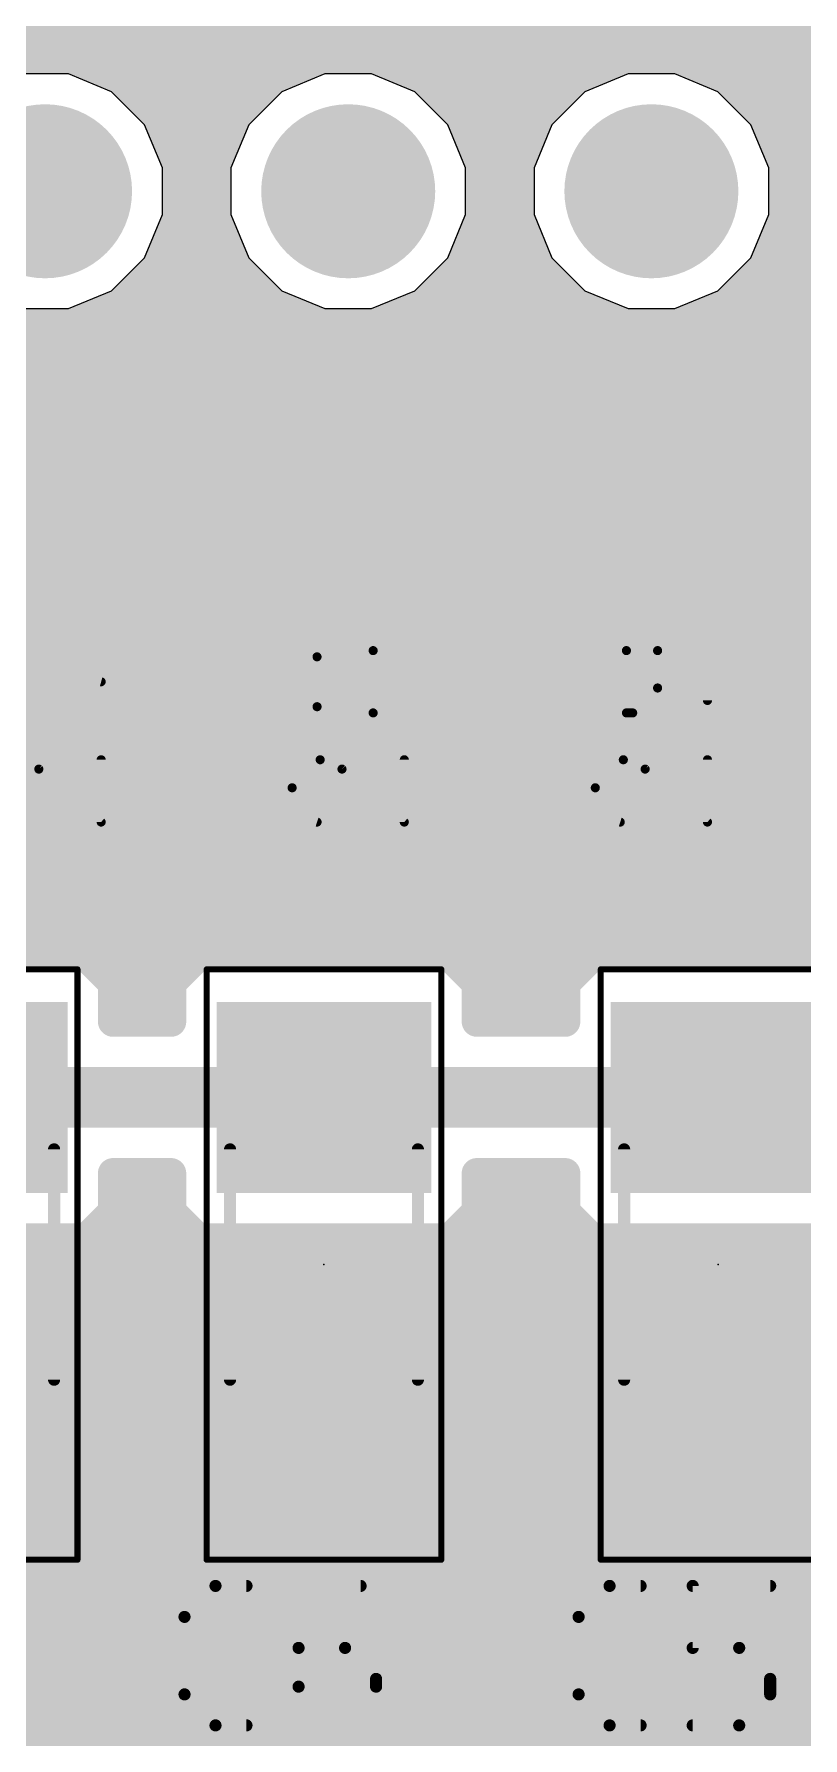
# Model space of a CAD drawing. Extents: x -1.28 to 1.28, y -1.28 to 1.27.
# Drawn here: x 0.646 to 0.9, y -0.81 to -0.248 of the extents above; entities that cross this region are included whole.
import ezdxf

# ---------------------------------------------------------------- set-up
doc = ezdxf.new("R2010")
doc.units = 0
for name, color, linetype in [('1', 12, 'CONTINUOUS'), ('16', 132, 'CONTINUOUS'), ('17', 110, 'CONTINUOUS'), ('20', 31, 'CONTINUOUS'), ('21', 100, 'CONTINUOUS'), ('23', 53, 'CONTINUOUS'), ('25', 100, 'CONTINUOUS'), ('39', 12, 'CONTINUOUS'), ('51', 100, 'CONTINUOUS')]:
    doc.layers.add(name, color=color, linetype=linetype)

# ---------------------------------------------------------------- blocks, each defined once
blk = doc.blocks.new('RECT')
blk.add_solid([(-0.5, -0.5), (0.5, -0.5), (-0.5, 0.5), (0.5, 0.5)])
blk = doc.blocks.new('ROUNDP')
at = {"const_width": 0.5}
blk.add_lwpolyline([(0, -0.25, 1), (0, 0.25, 1), (0, -0.25)], format="xyb", dxfattribs=at)

msp = doc.modelspace()

# ---------------------------------------------------------------- linework, layer by layer
at = {"layer": '1'}
for points, const_width in [([(-0.082, -0.25), (1.208211, -0.25)], 0.01), ([(0.658693, -0.256299), (0.641307, -0.256299)], 0.01), ([(0.674754, -0.262952), (0.658693, -0.256299)], 0.01), ([(0.741307, -0.256299), (0.725245, -0.262952)], 0.01), ([(0.758693, -0.256299), (0.741307, -0.256299)], 0.01), ([(0.774754, -0.262952), (0.758693, -0.256299)], 0.01), ([(0.841307, -0.256299), (0.825245, -0.262952)], 0.01), ([(0.858693, -0.256299), (0.841307, -0.256299)], 0.01), ([(0.874754, -0.262952), (0.858693, -0.256299)], 0.01), ([(0.667627, -0.26), (0.732373, -0.26)], 0.01), ([(0.687048, -0.275245), (0.674754, -0.262952)], 0.01), ([(0.725245, -0.262952), (0.712952, -0.275245)], 0.01), ([(0.767627, -0.26), (0.832373, -0.26)], 0.01), ([(0.787048, -0.275245), (0.774754, -0.262952)], 0.01), ([(0.825245, -0.262952), (0.812952, -0.275245)], 0.01), ([(0.867627, -0.26), (0.932373, -0.26)], 0.01), ([(0.887048, -0.275245), (0.874754, -0.262952)], 0.01), ([(0.681802, -0.27), (0.718198, -0.27)], 0.01), ([(0.781802, -0.27), (0.818198, -0.27)], 0.01), ([(0.881802, -0.27), (0.918198, -0.27)], 0.01), ([(0.693701, -0.291307), (0.687048, -0.275245)], 0.01), ([(0.689017, -0.28), (0.710983, -0.28)], 0.01), ([(0.712952, -0.275245), (0.706299, -0.291307)], 0.01), ([(0.793701, -0.291307), (0.787048, -0.275245)], 0.01), ([(0.789017, -0.28), (0.810983, -0.28)], 0.01), ([(0.812952, -0.275245), (0.806299, -0.291307)], 0.01), ([(0.893701, -0.291307), (0.887048, -0.275245)], 0.01), ([(0.889017, -0.28), (0.910983, -0.28)], 0.01), ([(0.693159, -0.29), (0.706841, -0.29)], 0.01), ([(0.693701, -0.308693), (0.693701, -0.291307)], 0.01), ([(0.706299, -0.291307), (0.706299, -0.308693)], 0.01), ([(0.793159, -0.29), (0.806841, -0.29)], 0.01), ([(0.793701, -0.308693), (0.793701, -0.291307)], 0.01), ([(0.806299, -0.291307), (0.806299, -0.308693)], 0.01), ([(0.893159, -0.29), (0.906841, -0.29)], 0.01), ([(0.893701, -0.308693), (0.893701, -0.291307)], 0.01), ([(0.693701, -0.3), (0.706299, -0.3)], 0.01), ([(0.793701, -0.3), (0.806299, -0.3)], 0.01), ([(0.893701, -0.3), (0.906299, -0.3)], 0.01), ([(0.687048, -0.324754), (0.693701, -0.308693)], 0.01), ([(0.693159, -0.31), (0.706841, -0.31)], 0.01), ([(0.706299, -0.308693), (0.712952, -0.324754)], 0.01), ([(0.787048, -0.324754), (0.793701, -0.308693)], 0.01), ([(0.793159, -0.31), (0.806841, -0.31)], 0.01), ([(0.806299, -0.308693), (0.812952, -0.324754)], 0.01), ([(0.887048, -0.324754), (0.893701, -0.308693)], 0.01), ([(0.893159, -0.31), (0.906841, -0.31)], 0.01), ([(0.674754, -0.337048), (0.687048, -0.324754)], 0.01), ([(0.689017, -0.32), (0.710983, -0.32)], 0.01), ([(0.712952, -0.324754), (0.725245, -0.337048)], 0.01), ([(0.774754, -0.337048), (0.787048, -0.324754)], 0.01), ([(0.789017, -0.32), (0.810983, -0.32)], 0.01), ([(0.812952, -0.324754), (0.825245, -0.337048)], 0.01), ([(0.874754, -0.337048), (0.887048, -0.324754)], 0.01), ([(0.889017, -0.32), (0.910983, -0.32)], 0.01), ([(0.681802, -0.33), (0.718198, -0.33)], 0.01), ([(0.781802, -0.33), (0.818198, -0.33)], 0.01), ([(0.881802, -0.33), (0.918198, -0.33)], 0.01), ([(0.658693, -0.343701), (0.674754, -0.337048)], 0.01), ([(0.667627, -0.34), (0.732373, -0.34)], 0.01), ([(0.725245, -0.337048), (0.741307, -0.343701)], 0.01), ([(0.758693, -0.343701), (0.774754, -0.337048)], 0.01), ([(0.767627, -0.34), (0.832373, -0.34)], 0.01), ([(0.825245, -0.337048), (0.841307, -0.343701)], 0.01), ([(0.858693, -0.343701), (0.874754, -0.337048)], 0.01), ([(0.867627, -0.34), (0.932373, -0.34)], 0.01), ([(0.641307, -0.343701), (0.658693, -0.343701)], 0.01), ([(0.741307, -0.343701), (0.758693, -0.343701)], 0.01), ([(0.841307, -0.343701), (0.858693, -0.343701)], 0.01), ([(0.204, -0.35), (1.184385, -0.35)], 0.01), ([(0.204, -0.36), (1.180861, -0.36)], 0.01), ([(0.204, -0.37), (1.177337, -0.37)], 0.01), ([(0.204, -0.38), (1.173813, -0.38)], 0.01), ([(0.204, -0.39), (1.170289, -0.39)], 0.01), ([(0.204, -0.4), (1.166765, -0.4)], 0.01), ([(0.204, -0.41), (1.163241, -0.41)], 0.01), ([(0.204, -0.42), (1.159717, -0.42)], 0.01), ([(0.204, -0.43), (1.156193, -0.43)], 0.01), ([(0.204, -0.44), (1.152669, -0.44)], 0.01), ([(0.204, -0.45), (1.149145, -0.45)], 0.01), ([(0.204, -0.46), (1.145621, -0.46)], 0.01), ([(0.204, -0.47), (1.142097, -0.47)], 0.01), ([(0.204, -0.48), (1.137657, -0.48)], 0.01), ([(0.204, -0.49), (1.132877, -0.49)], 0.01), ([(0.204, -0.5), (1.128096, -0.5)], 0.01), ([(0.204, -0.51), (1.123316, -0.51)], 0.01), ([(0.204, -0.52), (1.118535, -0.52)], 0.01), ([(0.204, -0.53), (1.113755, -0.53)], 0.01), ([(0.204, -0.54), (1.108974, -0.54)], 0.01), ([(0.204, -0.55), (1.104194, -0.55)], 0.01), ([(0.663646, -0.552386), (0.580354, -0.552386)], 0.01), ([(0.672433, -0.561172), (0.663646, -0.552386)], 0.01), ([(0.700354, -0.552386), (0.691567, -0.561172)], 0.01), ([(0.783646, -0.552386), (0.700354, -0.552386)], 0.01), ([(0.792433, -0.561172), (0.783646, -0.552386)], 0.01), ([(0.830354, -0.552386), (0.821567, -0.561172)], 0.01), ([(0.913646, -0.552386), (0.830354, -0.552386)], 0.01), ([(0.67126, -0.56), (0.692739, -0.56)], 0.01), ([(0.672433, -0.573882), (0.672433, -0.561172)], 0.01), ([(0.691567, -0.561172), (0.691567, -0.573882)], 0.01), ([(0.79126, -0.56), (0.822739, -0.56)], 0.01), ([(0.792433, -0.573882), (0.792433, -0.561172)], 0.01), ([(0.821567, -0.561172), (0.821567, -0.573882)], 0.01), ([(0.672433, -0.57), (0.691567, -0.57)], 0.01), ([(0.792433, -0.57), (0.821567, -0.57)], 0.01), ([(0.691567, -0.573882), (0.672433, -0.573882)], 0.01), ([(0.821567, -0.573882), (0.792433, -0.573882)], 0.01), ([(0.622, -0.598882), (0.742, -0.598882)], 0.02), ([(0.742, -0.598882), (0.872, -0.598882)], 0.02), ([(0.672433, -0.636591), (0.672433, -0.623882)], 0.01), ([(0.672433, -0.623882), (0.691567, -0.623882)], 0.01), ([(0.691567, -0.623882), (0.691567, -0.636591)], 0.01), ([(0.792433, -0.636591), (0.792433, -0.623882)], 0.01), ([(0.792433, -0.623882), (0.821567, -0.623882)], 0.01), ([(0.821567, -0.623882), (0.821567, -0.636591)], 0.01), ([(0.672433, -0.63), (0.691567, -0.63)], 0.01), ([(0.792433, -0.63), (0.821567, -0.63)], 0.01), ([(0.663646, -0.645378), (0.672433, -0.636591)], 0.01), ([(0.669024, -0.64), (0.694976, -0.64)], 0.01), ([(0.691567, -0.636591), (0.700354, -0.645378)], 0.01), ([(0.783646, -0.645378), (0.792433, -0.636591)], 0.01), ([(0.789024, -0.64), (0.824976, -0.64)], 0.01), ([(0.821567, -0.636591), (0.830354, -0.645378)], 0.01), ([(0.580354, -0.645378), (0.663646, -0.645378)], 0.01), ([(0.700354, -0.645378), (0.783646, -0.645378)], 0.01), ([(0.830354, -0.645378), (0.913646, -0.645378)], 0.01), ([(0.476917, -0.65), (1.048313, -0.65)], 0.01), ([(0.466917, -0.66), (1.04214, -0.66)], 0.01), ([(0.456917, -0.67), (1.035966, -0.67)], 0.01), ([(0.446917, -0.68), (1.029793, -0.68)], 0.01), ([(0.436917, -0.69), (1.02362, -0.69)], 0.01), ([(0.426917, -0.7), (1.017446, -0.7)], 0.01), ([(0.416917, -0.71), (1.010405, -0.71)], 0.01), ([(0.406917, -0.72), (1.002641, -0.72)], 0.01), ([(0.396917, -0.73), (0.994877, -0.73)], 0.01), ([(0.386917, -0.74), (0.987113, -0.74)], 0.01), ([(0.376917, -0.75), (0.979348, -0.75)], 0.01), ([(0.366917, -0.76), (0.971584, -0.76)], 0.01), ([(0.356917, -0.77), (0.96382, -0.77)], 0.01), ([(-0.682, -0.78), (0.956056, -0.78)], 0.01), ([(0.398001, -0.79), (0.948292, -0.79)], 0.01), ([(0.425476, -0.8), (0.940527, -0.8)], 0.01), ([(0.439159, -0.81), (0.932575, -0.81)], 0.01)]:
    msp.add_lwpolyline(points, dxfattribs=dict(at, const_width=const_width))
for points, const_width in [([(0.659649, -0.25399, 1), (0.657736, -0.258609)], 0.005), ([(0.658693, -0.258799, 1), (0.658693, -0.253799)], 0.005), ([(0.741307, -0.253799, 1), (0.741307, -0.258799)], 0.005), ([(0.742264, -0.258609, 1), (0.740351, -0.25399)], 0.005), ([(0.759649, -0.25399, 1), (0.757736, -0.258609)], 0.005), ([(0.758693, -0.258799, 1), (0.758693, -0.253799)], 0.005), ([(0.841307, -0.253799, 1), (0.841307, -0.258799)], 0.005), ([(0.842264, -0.258609, 1), (0.840351, -0.25399)], 0.005), ([(0.859649, -0.25399, 1), (0.857736, -0.258609)], 0.005), ([(0.858693, -0.258799, 1), (0.858693, -0.253799)], 0.005), ([(0.667627, -0.2575, 1), (0.667627, -0.2625)], 0.005), ([(0.676522, -0.261184, 1), (0.672987, -0.26472)], 0.005), ([(0.673798, -0.265262, 1), (0.675711, -0.260643)], 0.005), ([(0.724289, -0.260643, 1), (0.726202, -0.265262)], 0.005), ([(0.727013, -0.26472, 1), (0.723478, -0.261184)], 0.005), ([(0.732373, -0.2625, 1), (0.732373, -0.2575)], 0.005), ([(0.767627, -0.2575, 1), (0.767627, -0.2625)], 0.005), ([(0.776522, -0.261184, 1), (0.772987, -0.26472)], 0.005), ([(0.773798, -0.265262, 1), (0.775711, -0.260643)], 0.005), ([(0.824289, -0.260643, 1), (0.826202, -0.265262)], 0.005), ([(0.827013, -0.26472, 1), (0.823478, -0.261184)], 0.005), ([(0.832373, -0.2625, 1), (0.832373, -0.2575)], 0.005), ([(0.867627, -0.2575, 1), (0.867627, -0.2625)], 0.005), ([(0.876522, -0.261184, 1), (0.872987, -0.26472)], 0.005), ([(0.873798, -0.265262, 1), (0.875711, -0.260643)], 0.005), ([(0.681802, -0.2675, 1), (0.681802, -0.2725)], 0.005), ([(0.718198, -0.2725, 1), (0.718198, -0.2675)], 0.005), ([(0.781802, -0.2675, 1), (0.781802, -0.2725)], 0.005), ([(0.818198, -0.2725, 1), (0.818198, -0.2675)], 0.005), ([(0.881802, -0.2675, 1), (0.881802, -0.2725)], 0.005), ([(0.689357, -0.274289, 1), (0.684738, -0.276202)], 0.005), ([(0.68528, -0.277013, 1), (0.688815, -0.273478)], 0.005), ([(0.689017, -0.2775, 1), (0.689017, -0.2825)], 0.005), ([(0.711184, -0.273478, 1), (0.71472, -0.277013)], 0.005), ([(0.715262, -0.276202, 1), (0.710643, -0.274289)], 0.005), ([(0.710983, -0.2825, 1), (0.710983, -0.2775)], 0.005), ([(0.789357, -0.274289, 1), (0.784738, -0.276202)], 0.005), ([(0.78528, -0.277013, 1), (0.788815, -0.273478)], 0.005), ([(0.789017, -0.2775, 1), (0.789017, -0.2825)], 0.005), ([(0.811184, -0.273478, 1), (0.81472, -0.277013)], 0.005), ([(0.815262, -0.276202, 1), (0.810643, -0.274289)], 0.005), ([(0.810983, -0.2825, 1), (0.810983, -0.2775)], 0.005), ([(0.889357, -0.274289, 1), (0.884738, -0.276202)], 0.005), ([(0.88528, -0.277013, 1), (0.888815, -0.273478)], 0.005), ([(0.889017, -0.2775, 1), (0.889017, -0.2825)], 0.005), ([(0.693159, -0.2875, 1), (0.693159, -0.2925)], 0.005), ([(0.696201, -0.291307, 1), (0.691201, -0.291307)], 0.005), ([(0.708799, -0.291307, 1), (0.703799, -0.291307)], 0.005), ([(0.706841, -0.2925, 1), (0.706841, -0.2875)], 0.005), ([(0.793159, -0.2875, 1), (0.793159, -0.2925)], 0.005), ([(0.796201, -0.291307, 1), (0.791201, -0.291307)], 0.005), ([(0.808799, -0.291307, 1), (0.803799, -0.291307)], 0.005), ([(0.806841, -0.2925, 1), (0.806841, -0.2875)], 0.005), ([(0.893159, -0.2875, 1), (0.893159, -0.2925)], 0.005), ([(0.896201, -0.291307, 1), (0.891201, -0.291307)], 0.005), ([(0.691391, -0.292264, 1), (0.69601, -0.290351)], 0.005), ([(0.70399, -0.290351, 1), (0.708609, -0.292264)], 0.005), ([(0.791391, -0.292264, 1), (0.79601, -0.290351)], 0.005), ([(0.80399, -0.290351, 1), (0.808609, -0.292264)], 0.005), ([(0.891391, -0.292264, 1), (0.89601, -0.290351)], 0.005), ([(0.693701, -0.2975, 1), (0.693701, -0.3025)], 0.005), ([(0.706299, -0.3025, 1), (0.706299, -0.2975)], 0.005), ([(0.793701, -0.2975, 1), (0.793701, -0.3025)], 0.005), ([(0.806299, -0.3025, 1), (0.806299, -0.2975)], 0.005), ([(0.893701, -0.2975, 1), (0.893701, -0.3025)], 0.005), ([(0.693159, -0.3075, 1), (0.693159, -0.3125)], 0.005), ([(0.691201, -0.308693, 1), (0.696201, -0.308693)], 0.005), ([(0.69601, -0.309649, 1), (0.691391, -0.307736)], 0.005), ([(0.703799, -0.308693, 1), (0.708799, -0.308693)], 0.005), ([(0.708609, -0.307736, 1), (0.70399, -0.309649)], 0.005), ([(0.706841, -0.3125, 1), (0.706841, -0.3075)], 0.005), ([(0.793159, -0.3075, 1), (0.793159, -0.3125)], 0.005), ([(0.791201, -0.308693, 1), (0.796201, -0.308693)], 0.005), ([(0.79601, -0.309649, 1), (0.791391, -0.307736)], 0.005), ([(0.803799, -0.308693, 1), (0.808799, -0.308693)], 0.005), ([(0.808609, -0.307736, 1), (0.80399, -0.309649)], 0.005), ([(0.806841, -0.3125, 1), (0.806841, -0.3075)], 0.005), ([(0.893159, -0.3075, 1), (0.893159, -0.3125)], 0.005), ([(0.891201, -0.308693, 1), (0.896201, -0.308693)], 0.005), ([(0.89601, -0.309649, 1), (0.891391, -0.307736)], 0.005), ([(0.688815, -0.326522, 1), (0.68528, -0.322987)], 0.005), ([(0.689017, -0.3175, 1), (0.689017, -0.3225)], 0.005), ([(0.71472, -0.322987, 1), (0.711184, -0.326522)], 0.005), ([(0.710983, -0.3225, 1), (0.710983, -0.3175)], 0.005), ([(0.788815, -0.326522, 1), (0.78528, -0.322987)], 0.005), ([(0.789017, -0.3175, 1), (0.789017, -0.3225)], 0.005), ([(0.81472, -0.322987, 1), (0.811184, -0.326522)], 0.005), ([(0.810983, -0.3225, 1), (0.810983, -0.3175)], 0.005), ([(0.888815, -0.326522, 1), (0.88528, -0.322987)], 0.005), ([(0.889017, -0.3175, 1), (0.889017, -0.3225)], 0.005), ([(0.681802, -0.3275, 1), (0.681802, -0.3325)], 0.005), ([(0.684738, -0.323798, 1), (0.689357, -0.325711)], 0.005), ([(0.710643, -0.325711, 1), (0.715262, -0.323798)], 0.005), ([(0.718198, -0.3325, 1), (0.718198, -0.3275)], 0.005), ([(0.781802, -0.3275, 1), (0.781802, -0.3325)], 0.005), ([(0.784738, -0.323798, 1), (0.789357, -0.325711)], 0.005), ([(0.810643, -0.325711, 1), (0.815262, -0.323798)], 0.005), ([(0.818198, -0.3325, 1), (0.818198, -0.3275)], 0.005), ([(0.881802, -0.3275, 1), (0.881802, -0.3325)], 0.005), ([(0.884738, -0.323798, 1), (0.889357, -0.325711)], 0.005), ([(0.667627, -0.3375, 1), (0.667627, -0.3425)], 0.005), ([(0.672987, -0.33528, 1), (0.676522, -0.338815)], 0.005), ([(0.675711, -0.339357, 1), (0.673798, -0.334738)], 0.005), ([(0.726202, -0.334738, 1), (0.724289, -0.339357)], 0.005), ([(0.723478, -0.338815, 1), (0.727013, -0.33528)], 0.005), ([(0.732373, -0.3425, 1), (0.732373, -0.3375)], 0.005), ([(0.767627, -0.3375, 1), (0.767627, -0.3425)], 0.005), ([(0.772987, -0.33528, 1), (0.776522, -0.338815)], 0.005), ([(0.775711, -0.339357, 1), (0.773798, -0.334738)], 0.005), ([(0.826202, -0.334738, 1), (0.824289, -0.339357)], 0.005), ([(0.823478, -0.338815, 1), (0.827013, -0.33528)], 0.005), ([(0.832373, -0.3425, 1), (0.832373, -0.3375)], 0.005), ([(0.867627, -0.3375, 1), (0.867627, -0.3425)], 0.005), ([(0.872987, -0.33528, 1), (0.876522, -0.338815)], 0.005), ([(0.875711, -0.339357, 1), (0.873798, -0.334738)], 0.005), ([(0.657736, -0.341391, 1), (0.659649, -0.34601)], 0.005), ([(0.658693, -0.346201, 1), (0.658693, -0.341201)], 0.005), ([(0.741307, -0.341201, 1), (0.741307, -0.346201)], 0.005), ([(0.740351, -0.34601, 1), (0.742264, -0.341391)], 0.005), ([(0.757736, -0.341391, 1), (0.759649, -0.34601)], 0.005), ([(0.758693, -0.346201, 1), (0.758693, -0.341201)], 0.005), ([(0.841307, -0.341201, 1), (0.841307, -0.346201)], 0.005), ([(0.840351, -0.34601, 1), (0.842264, -0.341391)], 0.005), ([(0.857736, -0.341391, 1), (0.859649, -0.34601)], 0.005), ([(0.858693, -0.346201, 1), (0.858693, -0.341201)], 0.005), ([(0.665414, -0.550618, 1), (0.661879, -0.554154)], 0.005), ([(0.663646, -0.554886, 1), (0.663646, -0.549886)], 0.005), ([(0.700354, -0.549886, 1), (0.700354, -0.554886)], 0.005), ([(0.702121, -0.554154, 1), (0.698586, -0.550618)], 0.005), ([(0.785414, -0.550618, 1), (0.781879, -0.554154)], 0.005), ([(0.783646, -0.554886, 1), (0.783646, -0.549886)], 0.005), ([(0.830354, -0.549886, 1), (0.830354, -0.554886)], 0.005), ([(0.832121, -0.554154, 1), (0.828586, -0.550618)], 0.005), ([(0.67126, -0.5575, 1), (0.67126, -0.5625)], 0.005), ([(0.674933, -0.561172, 1), (0.669933, -0.561172)], 0.005), ([(0.694067, -0.561172, 1), (0.689067, -0.561172)], 0.005), ([(0.692739, -0.5625, 1), (0.692739, -0.5575)], 0.005), ([(0.79126, -0.5575, 1), (0.79126, -0.5625)], 0.005), ([(0.794933, -0.561172, 1), (0.789933, -0.561172)], 0.005), ([(0.824067, -0.561172, 1), (0.819067, -0.561172)], 0.005), ([(0.822739, -0.5625, 1), (0.822739, -0.5575)], 0.005), ([(0.670665, -0.56294, 1), (0.674201, -0.559405)], 0.005), ([(0.689799, -0.559405, 1), (0.693335, -0.56294)], 0.005), ([(0.790665, -0.56294, 1), (0.794201, -0.559405)], 0.005), ([(0.819799, -0.559405, 1), (0.823335, -0.56294)], 0.005), ([(0.672433, -0.5675, 1), (0.672433, -0.5725)], 0.005), ([(0.691567, -0.5725, 1), (0.691567, -0.5675)], 0.005), ([(0.792433, -0.5675, 1), (0.792433, -0.5725)], 0.005), ([(0.821567, -0.5725, 1), (0.821567, -0.5675)], 0.005), ([(0.672433, -0.571382, 1), (0.672433, -0.576382)], 0.005), ([(0.669933, -0.573882, 1), (0.674933, -0.573882)], 0.005), ([(0.689067, -0.573882, 1), (0.694067, -0.573882)], 0.005), ([(0.691567, -0.576382, 1), (0.691567, -0.571382)], 0.005), ([(0.792433, -0.571382, 1), (0.792433, -0.576382)], 0.005), ([(0.789933, -0.573882, 1), (0.794933, -0.573882)], 0.005), ([(0.819067, -0.573882, 1), (0.824067, -0.573882)], 0.005), ([(0.821567, -0.576382, 1), (0.821567, -0.571382)], 0.005), ([(0.742, -0.593882, 1), (0.742, -0.603882)], 0.01), ([(0.742, -0.603882, 1), (0.742, -0.593882)], 0.01), ([(0.872, -0.603882, 1), (0.872, -0.593882)], 0.01), ([(0.674933, -0.623882, 1), (0.669933, -0.623882)], 0.005), ([(0.672433, -0.621382, 1), (0.672433, -0.626382)], 0.005), ([(0.694067, -0.623882, 1), (0.689067, -0.623882)], 0.005), ([(0.691567, -0.626382, 1), (0.691567, -0.621382)], 0.005), ([(0.794933, -0.623882, 1), (0.789933, -0.623882)], 0.005), ([(0.792433, -0.621382, 1), (0.792433, -0.626382)], 0.005), ([(0.824067, -0.623882, 1), (0.819067, -0.623882)], 0.005), ([(0.821567, -0.626382, 1), (0.821567, -0.621382)], 0.005), ([(0.672433, -0.6275, 1), (0.672433, -0.6325)], 0.005), ([(0.691567, -0.6325, 1), (0.691567, -0.6275)], 0.005), ([(0.792433, -0.6275, 1), (0.792433, -0.6325)], 0.005), ([(0.821567, -0.6325, 1), (0.821567, -0.6275)], 0.005), ([(0.669024, -0.6375, 1), (0.669024, -0.6425)], 0.005), ([(0.669933, -0.636591, 1), (0.674933, -0.636591)], 0.005), ([(0.674201, -0.638359, 1), (0.670665, -0.634823)], 0.005), ([(0.693335, -0.634823, 1), (0.689799, -0.638359)], 0.005), ([(0.689067, -0.636591, 1), (0.694067, -0.636591)], 0.005), ([(0.694976, -0.6425, 1), (0.694976, -0.6375)], 0.005), ([(0.789024, -0.6375, 1), (0.789024, -0.6425)], 0.005), ([(0.789933, -0.636591, 1), (0.794933, -0.636591)], 0.005), ([(0.794201, -0.638359, 1), (0.790665, -0.634823)], 0.005), ([(0.823335, -0.634823, 1), (0.819799, -0.638359)], 0.005), ([(0.819067, -0.636591, 1), (0.824067, -0.636591)], 0.005), ([(0.824976, -0.6425, 1), (0.824976, -0.6375)], 0.005), ([(0.663646, -0.647878, 1), (0.663646, -0.642878)], 0.005), ([(0.700354, -0.642878, 1), (0.700354, -0.647878)], 0.005), ([(0.783646, -0.647878, 1), (0.783646, -0.642878)], 0.005), ([(0.830354, -0.642878, 1), (0.830354, -0.647878)], 0.005), ([(0.661879, -0.64361, 1), (0.665414, -0.647146)], 0.005), ([(0.698586, -0.647146, 1), (0.702121, -0.64361)], 0.005), ([(0.781879, -0.64361, 1), (0.785414, -0.647146)], 0.005), ([(0.828586, -0.647146, 1), (0.832121, -0.64361)], 0.005)]:
    msp.add_lwpolyline(points, format="xyb", dxfattribs=dict(at, const_width=const_width))
at = {"layer": '16'}
for p, q in [((0.657698, -0.261298), (0.642302, -0.261298)), ((0.671923, -0.26719), (0.657698, -0.261298)), ((0.742302, -0.261298), (0.728077, -0.26719)), ((0.757698, -0.261298), (0.742302, -0.261298)), ((0.771923, -0.26719), (0.757698, -0.261298)), ((0.842302, -0.261298), (0.828077, -0.26719)), ((0.857698, -0.261298), (0.842302, -0.261298)), ((0.871923, -0.26719), (0.857698, -0.261298)), ((0.682809, -0.278077), (0.671923, -0.26719)), ((0.728077, -0.26719), (0.71719, -0.278077)), ((0.782809, -0.278077), (0.771923, -0.26719)), ((0.828077, -0.26719), (0.81719, -0.278077)), ((0.882809, -0.278077), (0.871923, -0.26719)), ((0.688701, -0.292302), (0.682809, -0.278077)), ((0.71719, -0.278077), (0.711298, -0.292302)), ((0.788701, -0.292302), (0.782809, -0.278077)), ((0.81719, -0.278077), (0.811298, -0.292302)), ((0.888701, -0.292302), (0.882809, -0.278077)), ((0.688701, -0.307698), (0.688701, -0.292302)), ((0.711298, -0.292302), (0.711298, -0.307698)), ((0.788701, -0.307698), (0.788701, -0.292302)), ((0.811298, -0.292302), (0.811298, -0.307698)), ((0.888701, -0.307698), (0.888701, -0.292302)), ((0.682809, -0.321923), (0.688701, -0.307698)), ((0.711298, -0.307698), (0.71719, -0.321923)), ((0.782809, -0.321923), (0.788701, -0.307698)), ((0.811298, -0.307698), (0.81719, -0.321923)), ((0.882809, -0.321923), (0.888701, -0.307698)), ((0.671923, -0.332809), (0.682809, -0.321923)), ((0.71719, -0.321923), (0.728077, -0.332809)), ((0.771923, -0.332809), (0.782809, -0.321923)), ((0.81719, -0.321923), (0.828077, -0.332809)), ((0.871923, -0.332809), (0.882809, -0.321923)), ((0.657698, -0.338701), (0.671923, -0.332809)), ((0.728077, -0.332809), (0.742302, -0.338701)), ((0.757698, -0.338701), (0.771923, -0.332809)), ((0.828077, -0.332809), (0.842302, -0.338701)), ((0.857698, -0.338701), (0.871923, -0.332809)), ((0.642302, -0.338701), (0.657698, -0.338701)), ((0.742302, -0.338701), (0.757698, -0.338701)), ((0.842302, -0.338701), (0.857698, -0.338701))]:
    msp.add_line(p, q, dxfattribs=at)
at = {"layer": '20'}
msp.add_arc((0, -0.000471), 1.279996, 95.065, 84.935, dxfattribs=at)
at = {"layer": '21'}
for points, const_width in [([(1.2, -0.35), (-1.2, -0.35)], 0.005), ([(0.6315, -0.4515), (0.6685, -0.461778)], 0.003), ([(0.841778, -0.4515), (0.852056, -0.4515)], 0.003), ([(0.852056, -0.4515), (0.852056, -0.463833)], 0.003), ([(0.843833, -0.472055), (0.841778, -0.472055)], 0.003), ([(0.6685, -0.508055), (0.6685, -0.4875)], 0.003), ([(0.7685, -0.508055), (0.7685, -0.4875)], 0.003), ([(0.8685, -0.508055), (0.8685, -0.4875)], 0.003), ([(0.647945, -0.490583), (0.6685, -0.508055)], 0.003), ([(0.747945, -0.490583), (0.7685, -0.508055)], 0.003), ([(0.847945, -0.490583), (0.8685, -0.508055)], 0.003)]:
    msp.add_lwpolyline(points, dxfattribs=dict(at, const_width=const_width))
for points, const_width in [([(0.739722, -0.453555, 1), (0.739722, -0.47)], 0.003), ([(0.739722, -0.47, 1), (0.739722, -0.453555)], 0.003), ([(0.739722, -0.452805, 1), (0.739722, -0.454305)], 0.0015), ([(0.739722, -0.454305, 1), (0.739722, -0.452805)], 0.0015), ([(0.758222, -0.4515, 1), (0.758222, -0.472055)], 0.003), ([(0.758222, -0.472055, 1), (0.758222, -0.4515)], 0.003), ([(0.758222, -0.45075, 1), (0.758222, -0.45225)], 0.0015), ([(0.758222, -0.45225, 1), (0.758222, -0.45075)], 0.0015), ([(0.841778, -0.4515, 1), (0.841778, -0.472055)], 0.003), ([(0.841778, -0.45075, 1), (0.841778, -0.45225)], 0.0015), ([(0.841778, -0.45225, 1), (0.841778, -0.45075)], 0.0015), ([(0.852806, -0.4515, 1), (0.851306, -0.4515)], 0.0015), ([(0.8685, -0.467944, 0.414214), (0.852056, -0.4515)], 0.003), ([(0.852056, -0.45075, 1), (0.852056, -0.45225)], 0.0015), ([(0.852056, -0.45225, 1), (0.852056, -0.45075)], 0.0015), ([(0.668299, -0.4625, 1), (0.668701, -0.461055)], 0.0015), ([(0.843833, -0.472055, 0.414214), (0.852056, -0.463833)], 0.003), ([(0.852806, -0.463833, 1), (0.851306, -0.463833)], 0.0015), ([(0.851306, -0.463833, 1), (0.852806, -0.463833)], 0.0015), ([(0.739722, -0.46925, 1), (0.739722, -0.47075)], 0.0015), ([(0.739722, -0.47075, 1), (0.739722, -0.46925)], 0.0015), ([(0.758222, -0.471305, 1), (0.758222, -0.472805)], 0.0015), ([(0.758222, -0.472805, 1), (0.758222, -0.471305)], 0.0015), ([(0.841778, -0.471305, 1), (0.841778, -0.472805)], 0.0015), ([(0.841778, -0.472805, 1), (0.841778, -0.471305)], 0.0015), ([(0.843833, -0.471305, 1), (0.843833, -0.472805)], 0.0015), ([(0.843833, -0.472805, 1), (0.843833, -0.471305)], 0.0015), ([(0.86775, -0.467944, 1), (0.86925, -0.467944)], 0.0015), ([(0.647945, -0.490583, 0.205256), (0.64075, -0.4875)], 0.003), ([(0.66925, -0.4875, 1), (0.66775, -0.4875)], 0.0015), ([(0.74075, -0.4875, 0.414214), (0.7315, -0.49675)], 0.003), ([(0.747945, -0.490583, 0.205256), (0.74075, -0.4875)], 0.003), ([(0.74075, -0.48675, 1), (0.74075, -0.48825)], 0.0015), ([(0.74075, -0.48825, 1), (0.74075, -0.48675)], 0.0015), ([(0.76925, -0.4875, 1), (0.76775, -0.4875)], 0.0015), ([(0.84075, -0.4875, 0.414214), (0.8315, -0.49675)], 0.003), ([(0.847945, -0.490583, 0.205256), (0.84075, -0.4875)], 0.003), ([(0.84075, -0.48675, 1), (0.84075, -0.48825)], 0.0015), ([(0.84075, -0.48825, 1), (0.84075, -0.48675)], 0.0015), ([(0.86925, -0.4875, 1), (0.86775, -0.4875)], 0.0015), ([(0.64843, -0.490012, 1), (0.647459, -0.491155)], 0.0015), ([(0.647401, -0.4911, 1), (0.648488, -0.490066)], 0.0015), ([(0.74843, -0.490012, 1), (0.747459, -0.491155)], 0.0015), ([(0.747401, -0.4911, 1), (0.748488, -0.490066)], 0.0015), ([(0.84843, -0.490012, 1), (0.847459, -0.491155)], 0.0015), ([(0.847401, -0.4911, 1), (0.848488, -0.490066)], 0.0015), ([(0.7315, -0.49675, 0.325192), (0.739722, -0.508055)], 0.003), ([(0.73225, -0.49675, 1), (0.73075, -0.49675)], 0.0015), ([(0.73075, -0.49675, 1), (0.73225, -0.49675)], 0.0015), ([(0.8315, -0.49675, 0.325192), (0.839722, -0.508055)], 0.003), ([(0.83225, -0.49675, 1), (0.83075, -0.49675)], 0.0015), ([(0.83075, -0.49675, 1), (0.83225, -0.49675)], 0.0015), ([(0.66775, -0.508055, 1), (0.66925, -0.508055)], 0.0015), ([(0.668014, -0.508627, 1), (0.668986, -0.507484)], 0.0015), ([(0.739491, -0.508769, 1), (0.739953, -0.507342)], 0.0015), ([(0.76775, -0.508055, 1), (0.76925, -0.508055)], 0.0015), ([(0.768014, -0.508627, 1), (0.768986, -0.507484)], 0.0015), ([(0.839491, -0.508769, 1), (0.839953, -0.507342)], 0.0015), ([(0.86775, -0.508055, 1), (0.86925, -0.508055)], 0.0015), ([(0.868014, -0.508627, 1), (0.868986, -0.507484)], 0.0015)]:
    msp.add_lwpolyline(points, format="xyb", dxfattribs=dict(at, const_width=const_width))
at = {"layer": '23'}
for p in [(0.742, -0.654), (0.872, -0.654)]:
    msp.add_point(p, dxfattribs=at)
at = {"layer": '25'}
for points, const_width in [([(0.706222, -0.76, 0.414207), (0.696, -0.770222)], 0.004), ([(0.706222, -0.759, 1), (0.706222, -0.761)], 0.002), ([(0.706222, -0.761, 1), (0.706222, -0.759)], 0.002), ([(0.716444, -0.761, 1), (0.716444, -0.759)], 0.002), ([(0.754075, -0.76, 0.41421), (0.733631, -0.780445)], 0.004), ([(0.754075, -0.761, 1), (0.754075, -0.759)], 0.002), ([(0.836222, -0.76, 0.414207), (0.826, -0.770222)], 0.004), ([(0.836222, -0.759, 1), (0.836222, -0.761)], 0.002), ([(0.836222, -0.761, 1), (0.836222, -0.759)], 0.002), ([(0.846444, -0.761, 1), (0.846444, -0.759)], 0.002), ([(0.864631, -0.76, 1), (0.862631, -0.76)], 0.002), ([(0.863631, -0.759, 1), (0.863631, -0.761)], 0.002), ([(0.889186, -0.761, 1), (0.889186, -0.759)], 0.002), ([(0.697, -0.770222, 1), (0.695, -0.770222)], 0.002), ([(0.695, -0.770222, 1), (0.697, -0.770222)], 0.002), ([(0.827, -0.770222, 1), (0.825, -0.770222)], 0.002), ([(0.825, -0.770222, 1), (0.827, -0.770222)], 0.002), ([(0.733631, -0.779445, 1), (0.733631, -0.781445)], 0.002), ([(0.734631, -0.780445, 1), (0.732631, -0.780445)], 0.002), ([(0.732631, -0.780445, 1), (0.734631, -0.780445)], 0.002), ([(0.759186, -0.790667, 0.414214), (0.748964, -0.780445)], 0.004), ([(0.748964, -0.779445, 1), (0.748964, -0.781445)], 0.002), ([(0.748964, -0.781445, 1), (0.748964, -0.779445)], 0.002), ([(0.863631, -0.779445, 1), (0.863631, -0.781445)], 0.002), ([(0.862631, -0.780445, 1), (0.864631, -0.780445)], 0.002), ([(0.889186, -0.790667, 0.414214), (0.878964, -0.780445)], 0.004), ([(0.878964, -0.779445, 1), (0.878964, -0.781445)], 0.002), ([(0.878964, -0.781445, 1), (0.878964, -0.779445)], 0.002), ([(0.733631, -0.793222, 1), (0.759186, -0.793222)], 0.004), ([(0.734631, -0.793222, 1), (0.732631, -0.793222)], 0.002), ([(0.732631, -0.793222, 1), (0.734631, -0.793222)], 0.002), ([(0.760186, -0.790667, 1), (0.758186, -0.790667)], 0.002), ([(0.758186, -0.790667, 1), (0.760186, -0.790667)], 0.002), ([(0.760186, -0.793222, 1), (0.758186, -0.793222)], 0.002), ([(0.758186, -0.793222, 1), (0.760186, -0.793222)], 0.002), ([(0.890186, -0.790667, 1), (0.888186, -0.790667)], 0.002), ([(0.888186, -0.790667, 1), (0.890186, -0.790667)], 0.002), ([(0.696, -0.795778, 0.414214), (0.706222, -0.806)], 0.004), ([(0.697, -0.795778, 1), (0.695, -0.795778)], 0.002), ([(0.695, -0.795778, 1), (0.697, -0.795778)], 0.002), ([(0.826, -0.795778, 0.414214), (0.836222, -0.806)], 0.004), ([(0.827, -0.795778, 1), (0.825, -0.795778)], 0.002), ([(0.825, -0.795778, 1), (0.827, -0.795778)], 0.002), ([(0.878964, -0.806, 0.414214), (0.889186, -0.795778)], 0.004), ([(0.890186, -0.795778, 1), (0.888186, -0.795778)], 0.002), ([(0.888186, -0.795778, 1), (0.890186, -0.795778)], 0.002), ([(0.706222, -0.805, 1), (0.706222, -0.807)], 0.002), ([(0.706222, -0.807, 1), (0.706222, -0.805)], 0.002), ([(0.716444, -0.807, 1), (0.716444, -0.805)], 0.002), ([(0.836222, -0.805, 1), (0.836222, -0.807)], 0.002), ([(0.836222, -0.807, 1), (0.836222, -0.805)], 0.002), ([(0.846444, -0.807, 1), (0.846444, -0.805)], 0.002), ([(0.863631, -0.805, 1), (0.863631, -0.807)], 0.002), ([(0.878964, -0.805, 1), (0.878964, -0.807)], 0.002), ([(0.878964, -0.807, 1), (0.878964, -0.805)], 0.002)]:
    msp.add_lwpolyline(points, format="xyb", dxfattribs=dict(at, const_width=const_width))
at = {"layer": '25', "const_width": 0.004}
for points in [[(0.706222, -0.76), (0.716444, -0.76)], [(0.836222, -0.76), (0.846444, -0.76)], [(0.863631, -0.780445), (0.863631, -0.76)], [(0.863631, -0.76), (0.889186, -0.76)], [(0.696, -0.795778), (0.696, -0.770222)], [(0.826, -0.795778), (0.826, -0.770222)], [(0.733631, -0.780445), (0.748964, -0.780445)], [(0.733631, -0.793222), (0.733631, -0.780445)], [(0.878964, -0.780445), (0.863631, -0.780445)], [(0.759186, -0.790667), (0.759186, -0.793222)], [(0.889186, -0.795778), (0.889186, -0.790667)], [(0.716444, -0.806), (0.706222, -0.806)], [(0.846444, -0.806), (0.836222, -0.806)], [(0.863631, -0.806), (0.878964, -0.806)]]:
    msp.add_lwpolyline(points, dxfattribs=at)
at = {"layer": '39', "const_width": 0.002}
for points in [[(0.583299, -0.556638), (0.660701, -0.556638)], [(0.660701, -0.556638), (0.660701, -0.751362)], [(0.703299, -0.751362), (0.703299, -0.556638)], [(0.703299, -0.556638), (0.780701, -0.556638)], [(0.780701, -0.556638), (0.780701, -0.751362)], [(0.833299, -0.751362), (0.833299, -0.556638)], [(0.833299, -0.556638), (0.910701, -0.556638)], [(0.660701, -0.751362), (0.583299, -0.751362)], [(0.780701, -0.751362), (0.703299, -0.751362)], [(0.910701, -0.751362), (0.833299, -0.751362)]]:
    msp.add_lwpolyline(points, dxfattribs=at)
at = {"layer": '39', "const_width": 0.001}
for points in [[(0.661201, -0.556638, 1), (0.660201, -0.556638)], [(0.660701, -0.557138, 1), (0.660701, -0.556138)], [(0.703799, -0.556638, 1), (0.702799, -0.556638)], [(0.703299, -0.556138, 1), (0.703299, -0.557138)], [(0.781201, -0.556638, 1), (0.780201, -0.556638)], [(0.780701, -0.557138, 1), (0.780701, -0.556138)], [(0.833799, -0.556638, 1), (0.832799, -0.556638)], [(0.833299, -0.556138, 1), (0.833299, -0.557138)], [(0.660201, -0.751362, 1), (0.661201, -0.751362)], [(0.660701, -0.751862, 1), (0.660701, -0.750862)], [(0.703299, -0.750862, 1), (0.703299, -0.751862)], [(0.702799, -0.751362, 1), (0.703799, -0.751362)], [(0.780201, -0.751362, 1), (0.781201, -0.751362)], [(0.780701, -0.751862, 1), (0.780701, -0.750862)], [(0.833299, -0.750862, 1), (0.833299, -0.751862)], [(0.832799, -0.751362, 1), (0.833799, -0.751362)]]:
    msp.add_lwpolyline(points, format="xyb", dxfattribs=at)
at = {"layer": '51', "const_width": 0.004}
for points in [[(0.652984, -0.616008), (0.652984, -0.691992)], [(0.711016, -0.616008), (0.711016, -0.691992)], [(0.772984, -0.616008), (0.772984, -0.691992)], [(0.841016, -0.616008), (0.841016, -0.691992)]]:
    msp.add_lwpolyline(points, dxfattribs=at)
at = {"layer": '51', "const_width": 0.002}
for points in [[(0.653984, -0.616008, 1), (0.651984, -0.616008)], [(0.712016, -0.616008, 1), (0.710016, -0.616008)], [(0.773984, -0.616008, 1), (0.771984, -0.616008)], [(0.842016, -0.616008, 1), (0.840016, -0.616008)], [(0.651984, -0.691992, 1), (0.653984, -0.691992)], [(0.710016, -0.691992, 1), (0.712016, -0.691992)], [(0.771984, -0.691992, 1), (0.773984, -0.691992)], [(0.840016, -0.691992, 1), (0.842016, -0.691992)]]:
    msp.add_lwpolyline(points, format="xyb", dxfattribs=at)

# ---------------------------------------------------------------- block references
at = {"layer": '1', "xscale": 0.062992, "yscale": 0.070866, "rotation": 270}
for p in [(0.622, -0.598882), (0.742, -0.598882), (0.872, -0.598882), (0.622, -0.709118), (0.742, -0.709118), (0.872, -0.709118)]:
    msp.add_blockref('RECT', p, dxfattribs=at)
at = {"layer": '17', "xscale": 0.057402, "yscale": 0.057402, "rotation": 180}
for p in [(0.65, -0.3), (0.65, -0.3), (0.75, -0.3), (0.75, -0.3), (0.85, -0.3), (0.85, -0.3)]:
    msp.add_blockref('ROUNDP', p, dxfattribs=at)
at = {"layer": '51', "xscale": 0.029531, "yscale": 0.066929, "rotation": 270}
for p in [(0.621965, -0.601766), (0.741965, -0.601766), (0.871965, -0.601766), (0.622035, -0.706234), (0.742035, -0.706234), (0.872035, -0.706234)]:
    msp.add_blockref('RECT', p, dxfattribs=at)

doc.saveas('drawing.dxf')
